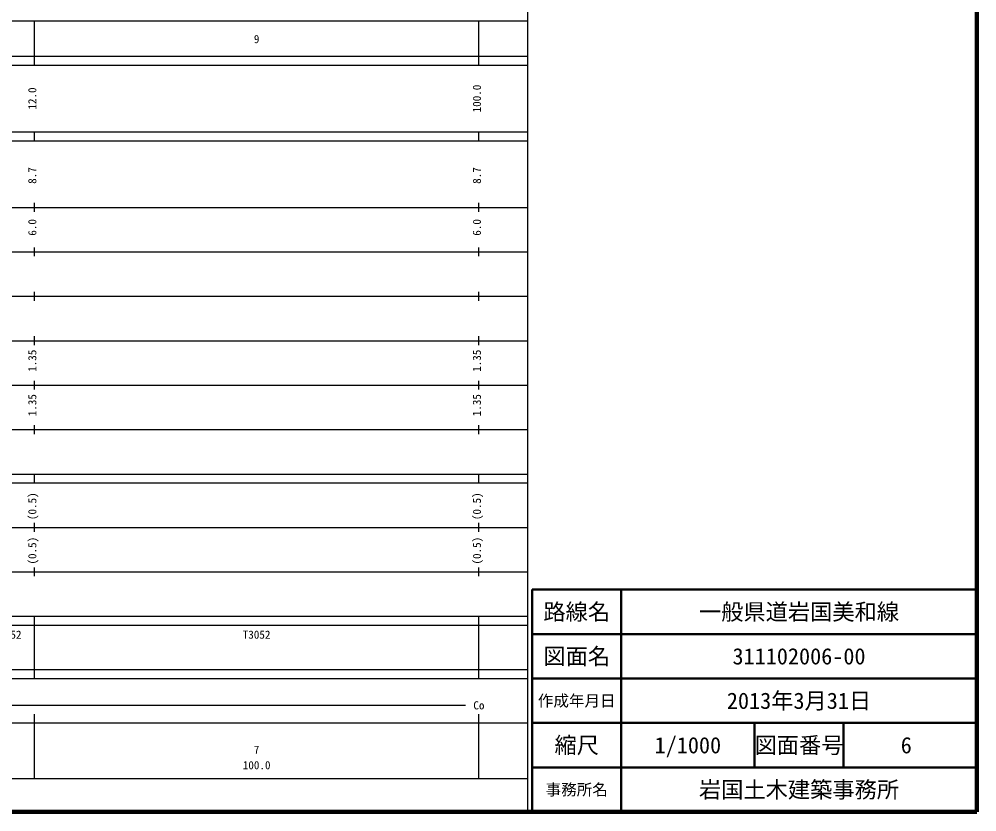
# Model space of a CAD drawing. Units: millimetres on the paper, enlarged 1000 times. Extents: x 65096 to 705096, y -9435 to 350565.
# Drawn here: x 489678 to 705096, y -9435 to 168922 of the extents above; entities that cross this region are included whole.
import ezdxf
from ezdxf.enums import TextEntityAlignment as Align

# ---------------------------------------------------------------- set-up
doc = ezdxf.new("R2010")
doc.units = ezdxf.units.MM
doc.header["$LTSCALE"] = 1000
for name, color, linetype, lineweight in [('M-TTL', 2, 'Continuous', 140), ('M-TTL-BAND', 7, 'Continuous', 25), ('M-TTL-FRAM', 2, 'Continuous', 50), ('M-TTL-LINE', 7, 'Continuous', 50)]:
    doc.layers.add(name, color=color, linetype=linetype, lineweight=lineweight)
doc.layers.add('M-TTL-TXT', color=7, linetype='Continuous')
doc.styles.add('ＭＳ ゴシック', font='')
doc.styles.get('ＭＳ ゴシック').set_extended_font_data('MS Gothic')

msp = doc.modelspace()

# ---------------------------------------------------------------- linework, layer by layer
at = {"layer": 'M-TTL'}
for p, q in [((705096, -9435), (705096, 350565)), ((65096, -9435), (705096, -9435))]:
    msp.add_line(p, q, dxfattribs=at)
at = {"layer": 'M-TTL-BAND'}
for p, q in [((604096, -9435), (604096, 340565)), ((93096, 168564), (604096, 168564)), ((493096, 158565), (493096, 168565)), ((593096, 158565), (593096, 168565)), ((65096, 160564), (604096, 160564)), ((65096, 158564), (604096, 158564)), ((65096, 143564), (604096, 143564)), ((493096, 141565), (493096, 143565)), ((593096, 141565), (593096, 143565)), ((65096, 141564), (604096, 141564)), ((493096, 125565), (493096, 127565)), ((593096, 125565), (593096, 127565)), ((65096, 126564), (604096, 126564)), ((71096, 116564), (604096, 116564)), ((493096, 115565), (493096, 117565)), ((593096, 115565), (593096, 117565)), ((77096, 106564), (604096, 106564)), ((493096, 105565), (493096, 107565)), ((593096, 105565), (593096, 107565)), ((493096, 95565), (493096, 97565)), ((593096, 95565), (593096, 97565)), ((71096, 96564), (604096, 96564)), ((77096, 86564), (604096, 86564)), ((493096, 85565), (493096, 87565)), ((593096, 85565), (593096, 87565)), ((493096, 75565), (493096, 77565)), ((593096, 75565), (593096, 77565)), ((81846, 76564), (604096, 76564)), ((81846, 66564), (604096, 66564)), ((493096, 64565), (493096, 66565)), ((593096, 64565), (593096, 66565)), ((65096, 64564), (604096, 64564)), ((74096, 54564), (604096, 54564)), ((493096, 53565), (493096, 55565)), ((593096, 53565), (593096, 55565)), ((493096, 43565), (493096, 45565)), ((593096, 43565), (593096, 45565)), ((65096, 44564), (604096, 44564)), ((65096, 34564), (604096, 34564)), ((493096, 32565), (493096, 34565)), ((593096, 32565), (593096, 34565)), ((80346, 32564), (604096, 32564)), ((493096, 22565), (493096, 32565)), ((493096, 22565), (493096, 32565)), ((593096, 22565), (593096, 32565)), ((80346, 22564), (604096, 22564)), ((493096, 20565), (493096, 22565)), ((593096, 20565), (593096, 22565)), ((65096, 20564), (604096, 20564)), ((153596, 14565), (590096, 14565)), ((493096, -1935), (493096, 12565)), ((593096, -1935), (593096, 12565)), ((65096, 10564), (604096, 10564)), ((93096, -1935), (604096, -1935))]:
    msp.add_line(p, q, dxfattribs=at)
at = {"layer": 'M-TTL-FRAM'}
for p, q in [((705096, 40565), (605096, 40565)), ((605096, 40565), (605096, -9435))]:
    msp.add_line(p, q, dxfattribs=at)
at = {"layer": 'M-TTL-LINE'}
for p, q in [((625096, 40565), (625096, -9435)), ((705096, 30565), (605096, 30565)), ((705096, 20565), (605096, 20565)), ((705096, 10565), (605096, 10565)), ((655096, 10565), (655096, 8065)), ((675096, 10565), (675096, 8065)), ((655096, 8065), (655096, 3065)), ((675096, 8065), (675096, 3065)), ((655096, 3065), (655096, 565)), ((675096, 3065), (675096, 565)), ((705096, 565), (605096, 565))]:
    msp.add_line(p, q, dxfattribs=at)

# ---------------------------------------------------------------- texts
at = {"layer": 'M-TTL-BAND', "style": 'ＭＳ ゴシック'}
for s, p in [('9', (543096, 162970)), ('Co', (593096, 13065)), ('7', (543096, 3088)), ('100.0', (543096, -402))]:
    msp.add_text(s, height=1833, dxfattribs=at).set_placement(p, align=Align.BOTTOM_CENTER)
for s, p in [('12.0', (494096, 151065)), ('100.0', (594096, 151065)), ('8.7', (494096, 133739)), ('8.7', (594096, 133739)), ('6.0', (494096, 122065)), ('6.0', (594096, 122065)), ('1.35', (494096, 92065)), ('1.35', (594096, 92065)), ('1.35', (494096, 82065)), ('1.35', (594096, 82065)), ('(0.5)', (494096, 59329)), ('(0.5)', (594096, 59329)), ('(0.5)', (494096, 49329)), ('(0.5)', (594096, 49329))]:
    msp.add_text(s, height=1833, rotation=90, dxfattribs=at).set_placement(p, align=Align.BOTTOM_CENTER)
for p in [(483971, 28970), (539971, 28970)]:
    msp.add_text('T3052', height=1833, dxfattribs=at).set_placement(p, align=Align.BOTTOM_LEFT)
at = {"layer": 'M-TTL-TXT', "style": 'ＭＳ ゴシック'}
for s, height, p in [('路線名', 3666, (615096, 35565)), ('路線名', 3666, (615096, 35565)), ('一般県道岩国美和線', 3666, (665096, 35565)), ('図面名', 3666, (615096, 25565)), ('図面名', 3666, (615096, 25565)), ('311102006-00', 3666, (665096, 25565)), ('作成年月日', 2566, (615096, 15565)), ('作成年月日', 2566, (615096, 15565)), ('2013年3月31日', 3666, (665096, 15565)), ('縮尺', 3666, (615096, 5565)), ('縮尺', 3666, (615096, 5565)), ('1/1000', 3666, (640096, 5565)), ('図面番号', 3666, (665096, 5565)), ('図面番号', 3666, (665096, 5565)), ('6', 3666, (689221, 5565)), ('岩国土木建築事務所', 3666, (665096, -4435)), ('事務所名', 2566, (615096, -4435)), ('事務所名', 2566, (615096, -4435))]:
    msp.add_text(s, height=height, dxfattribs=at).set_placement(p, align=Align.MIDDLE_CENTER)

doc.saveas('drawing.dxf')
